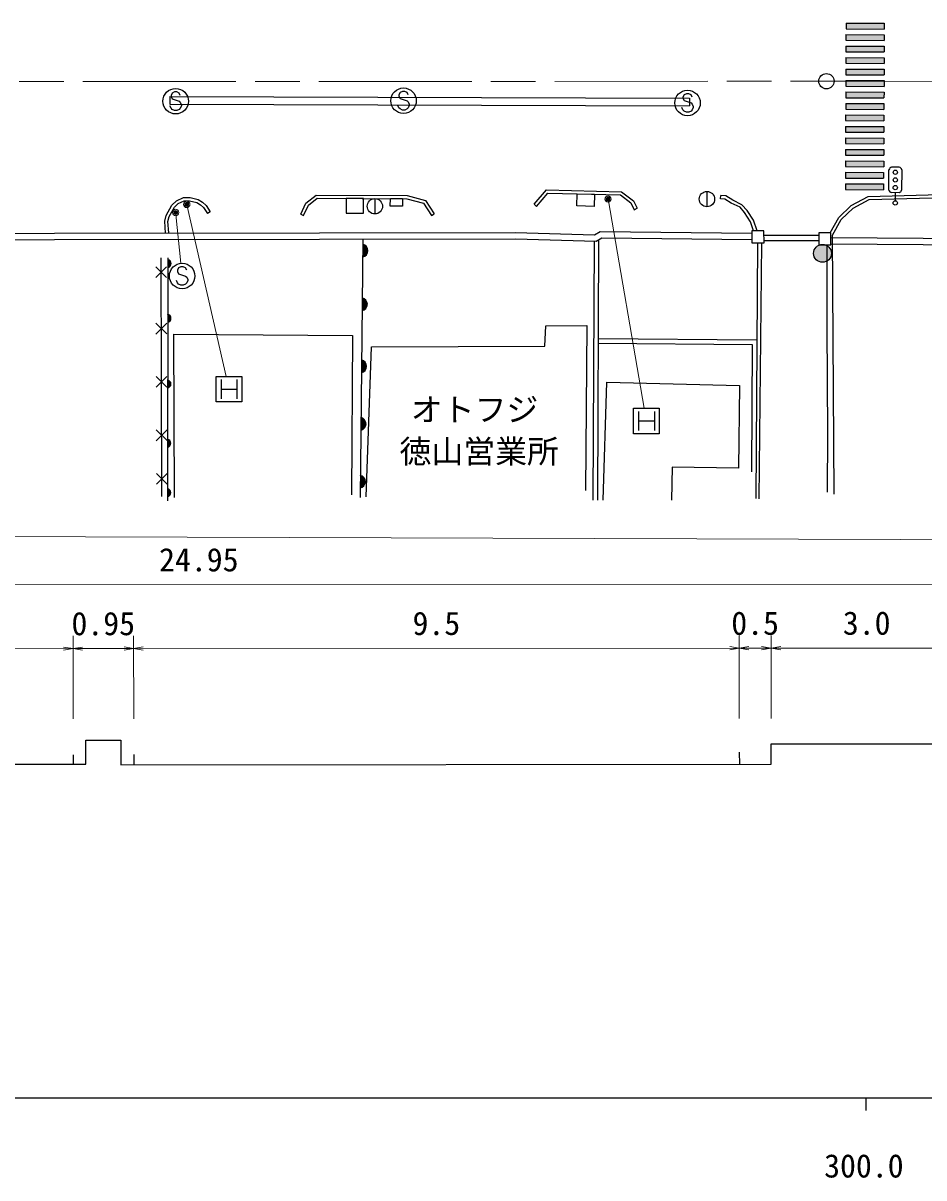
# Model space of a CAD drawing. Units: millimetres at full size, sheet at 1:1000, with parts at other scales. Extents: x 40000 to 680000, y 20000 to 380000.
# Drawn here: x 301902 to 372553, y 198715 to 289262 of the extents above; entities that cross this region are included whole.
import ezdxf
from ezdxf.enums import TextEntityAlignment as Align

# ---------------------------------------------------------------- set-up
doc = ezdxf.new("R2010")
doc.units = ezdxf.units.MM
doc.header["$LTSCALE"] = 1000
doc.header["$PDMODE"] = 32
doc.header["$PDSIZE"] = 500
doc.linetypes.add('CHAIN', pattern=[18.5, 12, -1.5, 3.5, -1.5])
for name, color, linetype, lineweight in [('M-BGD', 7, 'Continuous', 25), ('M-BMK', 2, 'CHAIN', 13), ('M-BMK-SRVR', 3, 'Continuous', 25), ('M-STR-HTXT', 7, 'Continuous', 13), ('M-STR-STRC', 7, 'Continuous', 25), ('M-STR-STRD', 7, 'Continuous', 25), ('M-TTL-BAND', 7, 'Continuous', 25)]:
    doc.layers.add(name, color=color, linetype=linetype, lineweight=lineweight)
doc.layers.add('M-BMK-HTXT', color=7, linetype='Continuous')
doc.styles.add('ＭＳ ゴシック', font='')
doc.styles.get('ＭＳ ゴシック').set_extended_font_data('MS Gothic')

# ---------------------------------------------------------------- blocks, each defined once
blk = doc.blocks.new('open_arrow')
at = {"color": 0, "linetype": 'Continuous', "lineweight": -2}
blk.add_lwpolyline([(7.5, 1.25), (0, 0), (7.5, -1.25)], dxfattribs=at)

msp = doc.modelspace()

# ---------------------------------------------------------------- hatches: boundary and pattern name
at = {"layer": 'M-BGD'}
for points in [[(328534, 270931, 0.82183), (328545, 271921)], [(363897, 271204, 0.41421), (364597, 270505, 0.41421), (365297, 271205, 1)], [(313241, 270094, 0.84072), (313242, 270720)], [(328488, 266724, 0.82183), (328499, 267715)], [(313238, 265803, 0.84072), (313239, 266429)], [(328435, 261861, 0.82183), (328446, 262852)], [(313235, 260647, 0.84072), (313235, 261272)], [(328385, 257346, 0.82183), (328396, 258337)], [(313232, 256011, 0.84072), (313232, 256637)], [(328336, 252809, 0.82183), (328346, 253800)], [(313229, 252133, 0.84072), (313229, 252759)]]:
    msp.add_hatch(color=256, dxfattribs=at).paths.add_polyline_path(points)
at = {"layer": 'M-STR-STRC'}
for points in [[(369444, 288799), (369446, 289249), (366446, 289262), (366444, 288812)], [(369440, 287899), (369442, 288349), (366442, 288362), (366440, 287912)], [(369436, 286999), (369438, 287449), (366438, 287462), (366436, 287012)], [(369433, 286099), (369434, 286549), (366434, 286562), (366433, 286112)], [(369429, 285199), (369431, 285649), (366431, 285662), (366429, 285212)], [(369425, 284299), (369427, 284749), (366427, 284762), (366425, 284312)], [(369421, 283399), (369423, 283849), (366423, 283862), (366421, 283412)], [(369417, 282499), (369419, 282949), (366419, 282962), (366417, 282512)], [(369414, 281599), (369415, 282049), (366415, 282062), (366414, 281612)], [(369410, 280699), (369412, 281149), (366412, 281162), (366410, 280712)], [(369406, 279799), (369408, 280249), (366408, 280262), (366406, 279812)], [(369402, 278899), (369404, 279349), (366404, 279362), (366402, 278912)], [(369398, 277999), (369400, 278449), (366400, 278462), (366398, 278012)], [(369394, 277099), (369396, 277549), (366396, 277562), (366395, 277112)], [(369391, 276199), (369393, 276649), (366393, 276662), (366391, 276212)]]:
    msp.add_hatch(color=256, dxfattribs=at).paths.add_polyline_path(points)

# ---------------------------------------------------------------- linework, layer by layer
at = {"layer": 'M-BGD'}
for p, q in [((329494, 275496), (329495, 274296)), ((355537, 276064), (355537, 274864)), ((356609, 275492), (356632, 275741)), ((316565, 274461), (316354, 274326)), ((341985, 275054), (342175, 274892)), ((349836, 274633), (350060, 274745)), ((323676, 274282), (323902, 274175)), ((333931, 274172), (334140, 274309)), ((360010, 272621), (364310, 272624)), ((328549, 272321), (328327, 252069)), ((346624, 251864), (346718, 272161)), ((346974, 251862), (347069, 272281)), ((359494, 272030), (359358, 251974)), ((359632, 251964), (359846, 272031)), ((360011, 272221), (364310, 272224)), ((312786, 252149), (312731, 270857)), ((313242, 270857), (313229, 251812)), ((313152, 269322), (312309, 270160)), ((313155, 270160), (312312, 269312)), ((313165, 264888), (312322, 265726)), ((313168, 265726), (312324, 264878)), ((347033, 264521), (359443, 264415)), ((313178, 260717), (312334, 261556)), ((313180, 261555), (312337, 260707)), ((317053, 259562), (317053, 261562)), ((317053, 261562), (319053, 261562)), ((317428, 261312), (317428, 259812)), ((318678, 261312), (318678, 259812)), ((319053, 261562), (319053, 259562)), ((317428, 260562), (318678, 260562)), ((319053, 259562), (317053, 259562)), ((349788, 257069), (349788, 259069)), ((349788, 259069), (351788, 259069)), ((351788, 259069), (351788, 257069)), ((350163, 258819), (350163, 257319)), ((350163, 258069), (351413, 258069)), ((351413, 258819), (351413, 257319)), ((313190, 256526), (312346, 257364)), ((313192, 257364), (312349, 256516)), ((351788, 257069), (349788, 257069)), ((313200, 253121), (312356, 253959)), ((313202, 253959), (312359, 253111)), ((305826, 231891), (305827, 231165)), ((310576, 231909), (310577, 231115)), ((358076, 232090), (358077, 231144))]:
    msp.add_line(p, q, dxfattribs=at)
for points in [[(341985, 275054), (342950, 276183), (348840, 276032), (349769, 275324), (350060, 274745)], [(365202, 272828), (365874, 274019), (366857, 274966), (368189, 275667), (387005, 276177), (397469, 276385), (398692, 276005), (399084, 275364), (399210, 274637), (399197, 272195)], [(313075, 272798), (313013, 273736), (313135, 274182), (313564, 274974), (313933, 275315), (314488, 275583), (314995, 275579), (315640, 275429), (315964, 275211), (316248, 274956), (316565, 274461)], [(313324, 272814), (313266, 273711), (313368, 274089), (313764, 274819), (314075, 275106), (314545, 275332), (314966, 275329), (315538, 275196), (315810, 275013), (316056, 274792), (316354, 274326)], [(323676, 274282), (324088, 275154), (324879, 275775), (332023, 275745), (333456, 275348), (334140, 274309)], [(323902, 274175), (324289, 274994), (324965, 275525), (331988, 275495), (333298, 275132), (333931, 274172)], [(342175, 274892), (343063, 275930), (348753, 275784), (349572, 275160), (349836, 274633)], [(359198, 272980), (358949, 273687), (358483, 274414), (358130, 274817), (357437, 275147), (356936, 275463), (356609, 275492)], [(359463, 272980), (359176, 273798), (358683, 274564), (358285, 275021), (357557, 275367), (357018, 275706), (356632, 275741)], [(365527, 252315), (365378, 272630), (366074, 273864), (367004, 274762), (368254, 275418), (387011, 275927), (397433, 276134), (398528, 275794), (398846, 275275), (398960, 274616), (398947, 272197)], [(251784, 272927), (262409, 271005), (269427, 270807), (276332, 270549), (284483, 271907), (288431, 272734), (291898, 272752), (304352, 272787), (325155, 272812), (340518, 272853), (346728, 272661), (347173, 272920), (359060, 272790)], [(251695, 272435), (262357, 270506), (269411, 270308), (276364, 270047), (284576, 271415), (288484, 272234), (291900, 272252), (304353, 272287), (325155, 272312), (340511, 272353), (346856, 272157), (347305, 272418), (359061, 272290)], [(364930, 271877), (364935, 265445), (364999, 257068), (364966, 252484)], [(476444, 272252), (463813, 272260), (435085, 272068), (413996, 272114), (394857, 272219), (376140, 272352), (365260, 272433)], [(476445, 271752), (463814, 271760), (435087, 271568), (413994, 271614), (394854, 271719), (376137, 271852), (365260, 271933)], [(328819, 252110), (329228, 263886), (342832, 263927), (342895, 265527), (346128, 265561), (346008, 252601)], [(313780, 252066), (313714, 264884), (327725, 264777), (327646, 252277)], [(347031, 264171), (359090, 264068), (359022, 254070)], [(347401, 251861), (347681, 261099), (358096, 260851), (358005, 254375), (352797, 254436), (352767, 251864)], [(306827, 231166), (306825, 233028), (309575, 233030), (309577, 231114), (360577, 231145), (360576, 232749), (378076, 232759), (378075, 233673), (389696, 233680)], [(244761, 233462), (253325, 233468), (253326, 232684), (270826, 232694), (270827, 231144), (306827, 231166)]]:
    msp.add_lwpolyline(points, dxfattribs=at)
for points in [[(327238, 274365), (328588, 274360), (328593, 275510), (327243, 275515)], [(330707, 275501), (331657, 275497), (331654, 274897), (330704, 274901)], [(345364, 275871), (346713, 275837), (346689, 274887), (345339, 274922)], [(359061, 272030), (360011, 272031), (360010, 272981), (359060, 272980)], [(364310, 271877), (365260, 271878), (365260, 272828), (364310, 272827)]]:
    msp.add_lwpolyline(points, close=True, dxfattribs=at)
for centre, radius in [((329495, 274896), 600), ((355537, 275464), 600), ((364597, 271205), 700)]:
    msp.add_circle(centre, radius, dxfattribs=at)
for centre, radius, start, end in [((328442, 271427), 505, 280.54263, 78.20082), ((313187, 270407), 318, 279.85265, 80.07038), ((328396, 267221), 505, 280.54263, 78.20082), ((313184, 266116), 318, 279.85265, 80.07038), ((328342, 262358), 505, 280.54263, 78.20082), ((313180, 260960), 318, 279.85265, 80.07038), ((328293, 257843), 505, 280.54263, 78.20082), ((313177, 256324), 318, 279.85265, 80.07038), ((328243, 253306), 505, 280.54263, 78.20082), ((313175, 252446), 318, 279.85265, 80.07038)]:
    msp.add_arc(centre, radius, start, end, dxfattribs=at)
at = {"layer": 'M-BMK'}
msp.add_lwpolyline([(67262, 284797), (87736, 284767), (119613, 284654), (154876, 284646), (177930, 284677), (208274, 284639), (232594, 284628), (366604, 284709), (392869, 284598), (443345, 284629), (462982, 284568), (479014, 284502), (510429, 284431), (537053, 284329), (545184, 284206), (550005, 283956), (556403, 283586), (561227, 283224), (564156, 282847)], dxfattribs=at)
at = {"layer": 'M-BMK-SRVR'}
msp.add_circle((364905, 284708), 600, dxfattribs=at)
at = {"layer": 'M-STR-HTXT'}
for p, q in [((347806, 275318), (350614, 259073)), ((314769, 274900), (317825, 261557)), ((313886, 274261), (314274, 270433)), ((253318, 245184), (378068, 245259)), ((305824, 234715), (305820, 241215)), ((305824, 234715), (305820, 241215)), ((310574, 234718), (310570, 241218)), ((310574, 234718), (310570, 241218)), ((358074, 234747), (358070, 241247)), ((358074, 234747), (358070, 241247)), ((360574, 234749), (360570, 241249)), ((360574, 234749), (360570, 241249)), ((273321, 240196), (305821, 240215)), ((305821, 240215), (310571, 240218)), ((310571, 240218), (358071, 240247)), ((358071, 240247), (360571, 240249)), ((360571, 240249), (375571, 240258))]:
    msp.add_line(p, q, dxfattribs=at)
msp.add_lwpolyline([(67033, 249752), (506548, 248333), (542366, 248230), (554533, 247787), (560830, 247510)], dxfattribs=at)
for centre, radius in [((347780, 275466), 150), ((347780, 275466), 120), ((347780, 275466), 90), ((347780, 275466), 60), ((347780, 275466), 30), ((347780, 275466), 20), ((313871, 274410), 150), ((313871, 274410), 120), ((313871, 274410), 90), ((313871, 274410), 60), ((313871, 274410), 30), ((313871, 274410), 20), ((314736, 275046), 150), ((314736, 275046), 120), ((314736, 275046), 90), ((314736, 275046), 60), ((314736, 275046), 30), ((314736, 275046), 20)]:
    msp.add_circle(centre, radius, dxfattribs=at)
for p in [(314736, 275046), (347780, 275466), (313871, 274410)]:
    msp.add_point(p, dxfattribs=at)
at = {"layer": 'M-STR-STRC'}
for p, q in [((366446, 289262), (366444, 288812)), ((366446, 289262), (369446, 289249)), ((369446, 289249), (369444, 288799)), ((366442, 288362), (366440, 287912)), ((366442, 288362), (369442, 288349)), ((366444, 288812), (369444, 288799)), ((369442, 288349), (369440, 287899)), ((366438, 287462), (366436, 287012)), ((366438, 287462), (369438, 287449)), ((366440, 287912), (369440, 287899)), ((369438, 287449), (369436, 286999)), ((366434, 286562), (366433, 286112)), ((366434, 286562), (369434, 286549)), ((366436, 287012), (369436, 286999)), ((369434, 286549), (369433, 286099)), ((366431, 285662), (366429, 285212)), ((366431, 285662), (369431, 285649)), ((366433, 286112), (369433, 286099)), ((369431, 285649), (369429, 285199)), ((366427, 284762), (366425, 284312)), ((366427, 284762), (369427, 284749)), ((366429, 285212), (369429, 285199)), ((369427, 284749), (369425, 284299)), ((313595, 283771), (313504, 283589)), ((313504, 283589), (313504, 283498)), ((313504, 283498), (313595, 283317)), ((313777, 283862), (313595, 283771)), ((313958, 283862), (313777, 283862)), ((314140, 283771), (313958, 283862)), ((314231, 283589), (314140, 283771)), ((331467, 283809), (331376, 283627)), ((331376, 283627), (331376, 283537)), ((331376, 283537), (331467, 283355)), ((331649, 283900), (331467, 283809)), ((331831, 283900), (331649, 283900)), ((332012, 283809), (331831, 283900)), ((332103, 283627), (332012, 283809)), ((353740, 283636), (353649, 283454)), ((353649, 283454), (353649, 283364)), ((353922, 283727), (353740, 283636)), ((354104, 283727), (353922, 283727)), ((354286, 283636), (354104, 283727)), ((354376, 283454), (354286, 283636)), ((366423, 283862), (366421, 283412)), ((366423, 283862), (369423, 283849)), ((366425, 284312), (369425, 284299)), ((369423, 283849), (369421, 283399)), ((313504, 282589), (313413, 282771)), ((313595, 282498), (313504, 282589)), ((313595, 283317), (314140, 283135)), ((314140, 283135), (314231, 283044)), ((314231, 282589), (314140, 282498)), ((314231, 283044), (314322, 282862)), ((314322, 282771), (314231, 282589)), ((314322, 282862), (314322, 282771)), ((331376, 282627), (331285, 282809)), ((331467, 282537), (331376, 282627)), ((331467, 283355), (332012, 283173)), ((331649, 282446), (331467, 282537)), ((332012, 282537), (331831, 282446)), ((332012, 283173), (332103, 283082)), ((332103, 282627), (332012, 282537)), ((332103, 283082), (332194, 282900)), ((332194, 282809), (332103, 282627)), ((332194, 282900), (332194, 282809)), ((353649, 282454), (353558, 282636)), ((353649, 283364), (353740, 283182)), ((353740, 283182), (354286, 283000)), ((354286, 283000), (354376, 282909)), ((354376, 282909), (354467, 282727)), ((354467, 282636), (354376, 282454)), ((354467, 282727), (354467, 282636)), ((366419, 282962), (366417, 282512)), ((366417, 282512), (369417, 282499)), ((366419, 282962), (369419, 282949)), ((366421, 283412), (369421, 283399)), ((369419, 282949), (369417, 282499)), ((313777, 282407), (313595, 282498)), ((313958, 282407), (313777, 282407)), ((314140, 282498), (313958, 282407)), ((331831, 282446), (331649, 282446)), ((353740, 282364), (353649, 282454)), ((353922, 282273), (353740, 282364)), ((354104, 282273), (353922, 282273)), ((354286, 282364), (354104, 282273)), ((354376, 282454), (354286, 282364)), ((366415, 282062), (366414, 281612)), ((366414, 281612), (369414, 281599)), ((366415, 282062), (369415, 282049)), ((369415, 282049), (369414, 281599)), ((366412, 281162), (366410, 280712)), ((366410, 280712), (369410, 280699)), ((366412, 281162), (369412, 281149)), ((369412, 281149), (369410, 280699)), ((366408, 280262), (366406, 279812)), ((366406, 279812), (369406, 279799)), ((366408, 280262), (369408, 280249)), ((369408, 280249), (369406, 279799)), ((366404, 279362), (366402, 278912)), ((366402, 278912), (369402, 278899)), ((366404, 279362), (369404, 279349)), ((369404, 279349), (369402, 278899)), ((366400, 278462), (366398, 278012)), ((366398, 278012), (369398, 277999)), ((366400, 278462), (369400, 278449)), ((369400, 278449), (369398, 277999)), ((366396, 277562), (366395, 277112)), ((366395, 277112), (369394, 277099)), ((366396, 277562), (369396, 277549)), ((369396, 277549), (369394, 277099)), ((369806, 276168), (369814, 277768)), ((370615, 277964), (370015, 277967)), ((370814, 277763), (370806, 276163)), ((366393, 276662), (366391, 276212)), ((366391, 276212), (369391, 276199)), ((366393, 276662), (369393, 276649)), ((369393, 276649), (369391, 276199)), ((370605, 275964), (370005, 275967)), ((370305, 275966), (370303, 275332)), ((314103, 270067), (314013, 269885)), ((314013, 269885), (314013, 269794)), ((314285, 270158), (314103, 270067)), ((314467, 270158), (314285, 270158)), ((314649, 270067), (314467, 270158)), ((314740, 269885), (314649, 270067)), ((314013, 268885), (313922, 269067)), ((314013, 269794), (314103, 269612)), ((314103, 269612), (314649, 269431)), ((314649, 269431), (314740, 269340)), ((314740, 269340), (314831, 269158)), ((314831, 269067), (314740, 268885)), ((314831, 269158), (314831, 269067)), ((314103, 268794), (314013, 268885)), ((314285, 268703), (314103, 268794)), ((314467, 268703), (314285, 268703)), ((314649, 268794), (314467, 268703)), ((314740, 268885), (314649, 268794))]:
    msp.add_line(p, q, dxfattribs=at)
for centre, radius in [((313868, 283135), 1000), ((331740, 283173), 1000), ((354013, 283000), 1000), ((370310, 276966), 167), ((370313, 277566), 167), ((370307, 276366), 167), ((370302, 275166), 167), ((314376, 269431), 1000)]:
    msp.add_circle(centre, radius, dxfattribs=at)
for centre, radius, start, end in [((370100, 277680), 299, 106.52028, 162.96214), ((370502, 277653), 331, 19.44519, 70.03723), ((370075, 276235), 277, 194.05474, 255.42768), ((370530, 276242), 288, 285.27272, 344.2097)]:
    msp.add_arc(centre, radius, start, end, dxfattribs=at)
at = {"layer": 'M-STR-STRD'}
for p, q in [((313415, 283504), (313413, 282904)), ((313415, 283504), (354172, 283381)), ((313413, 282904), (354170, 282781)), ((354172, 283381), (354170, 282781))]:
    msp.add_line(p, q, dxfattribs=at)
at = {"layer": 'M-TTL-BAND'}
for p, q in [((40000, 205000), (579000, 205000)), ((368000, 205000), (368000, 204000))]:
    msp.add_line(p, q, dxfattribs=at)

# ---------------------------------------------------------------- block references
at = {"layer": 'M-STR-HTXT', "xscale": 100, "yscale": 100, "rotation": 180}
for p in [(305821, 240215), (310571, 240218), (358071, 240247), (360571, 240249)]:
    msp.add_blockref('open_arrow', p, dxfattribs=at)
at = {"layer": 'M-STR-HTXT', "xscale": 100, "yscale": 100}
for p in [(305821, 240215), (310571, 240218), (358071, 240247), (360571, 240249)]:
    msp.add_blockref('open_arrow', p, dxfattribs=at)

# ---------------------------------------------------------------- texts
at = {"layer": 'M-BMK-HTXT', "style": 'ＭＳ ゴシック'}
for s, p in [('オトフジ', (332312, 257491)), ('徳山営業所', (331425, 254203))]:
    msp.add_text(s, height=1833, rotation=0.035, dxfattribs=at).set_placement(p, align=Align.BOTTOM_LEFT)
at = {"layer": 'M-STR-HTXT', "style": 'ＭＳ ゴシック'}
for s, p in [('24.95', (312568, 245720)), ('0.95', (305696, 240715)), ('9.5', (332446, 240732)), ('0.5', (357446, 240747)), ('3.0', (366196, 240752))]:
    msp.add_text(s, height=1833, rotation=0.035, dxfattribs=at).set_placement(p, align=Align.BOTTOM_LEFT)
at = {"layer": 'M-TTL-BAND', "style": 'ＭＳ ゴシック'}
msp.add_text('300.0', height=1833, dxfattribs=at).set_placement((367844, 198195), align=Align.BOTTOM_CENTER)

doc.saveas('drawing.dxf')
